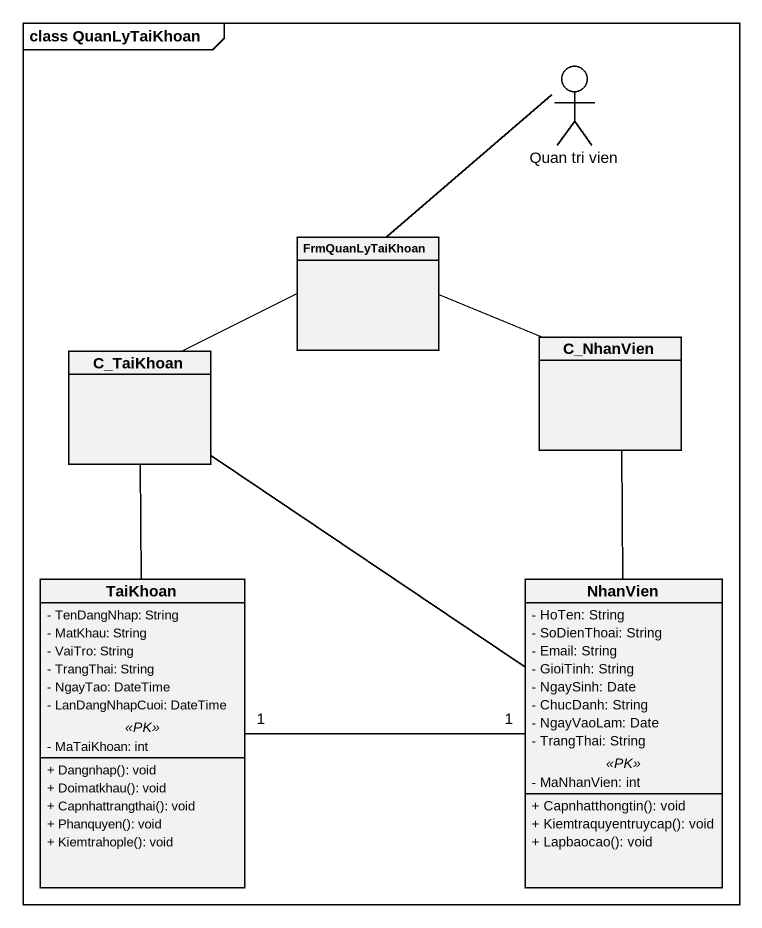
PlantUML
@startuml
mainframe class QuanLyTaiKhoan
allowmixing
hide circle
hide empty members
skinparam classAttributeIconSize 0
actor "Quan tri vien" as Quan_tri_vien
class FrmQuanLyTaiKhoan
class C_TaiKhoan
class C_NhanVien
class TaiKhoan {
  - TenDangNhap: String
  - MatKhau: String
  - VaiTro: String
  - TrangThai: String
  - NgayTao: DateTime
  - LanDangNhapCuoi: DateTime
  .. <<PK>> ..
  - MaTaiKhoan: int
  --
  + Dangnhap(): void
  + Doimatkhau(): void
  + Capnhattrangthai(): void
  + Phanquyen(): void
  + Kiemtrahople(): void
}
class NhanVien {
  - HoTen: String
  - SoDienThoai: String
  - Email: String
  - GioiTinh: String
  - NgaySinh: Date
  - ChucDanh: String
  - NgayVaoLam: Date
  - TrangThai: String
  .. <<PK>> ..
  - MaNhanVien: int
  --
  + Capnhatthongtin(): void
  + Kiemtraquyentruycap(): void
  + Lapbaocao(): void
}
Quan_tri_vien -- FrmQuanLyTaiKhoan
FrmQuanLyTaiKhoan -left- C_TaiKhoan
FrmQuanLyTaiKhoan -right- C_NhanVien
C_TaiKhoan -- TaiKhoan
C_TaiKhoan -- NhanVien
C_NhanVien -- NhanVien
TaiKhoan "1" -right- "1" NhanVien
@enduml
